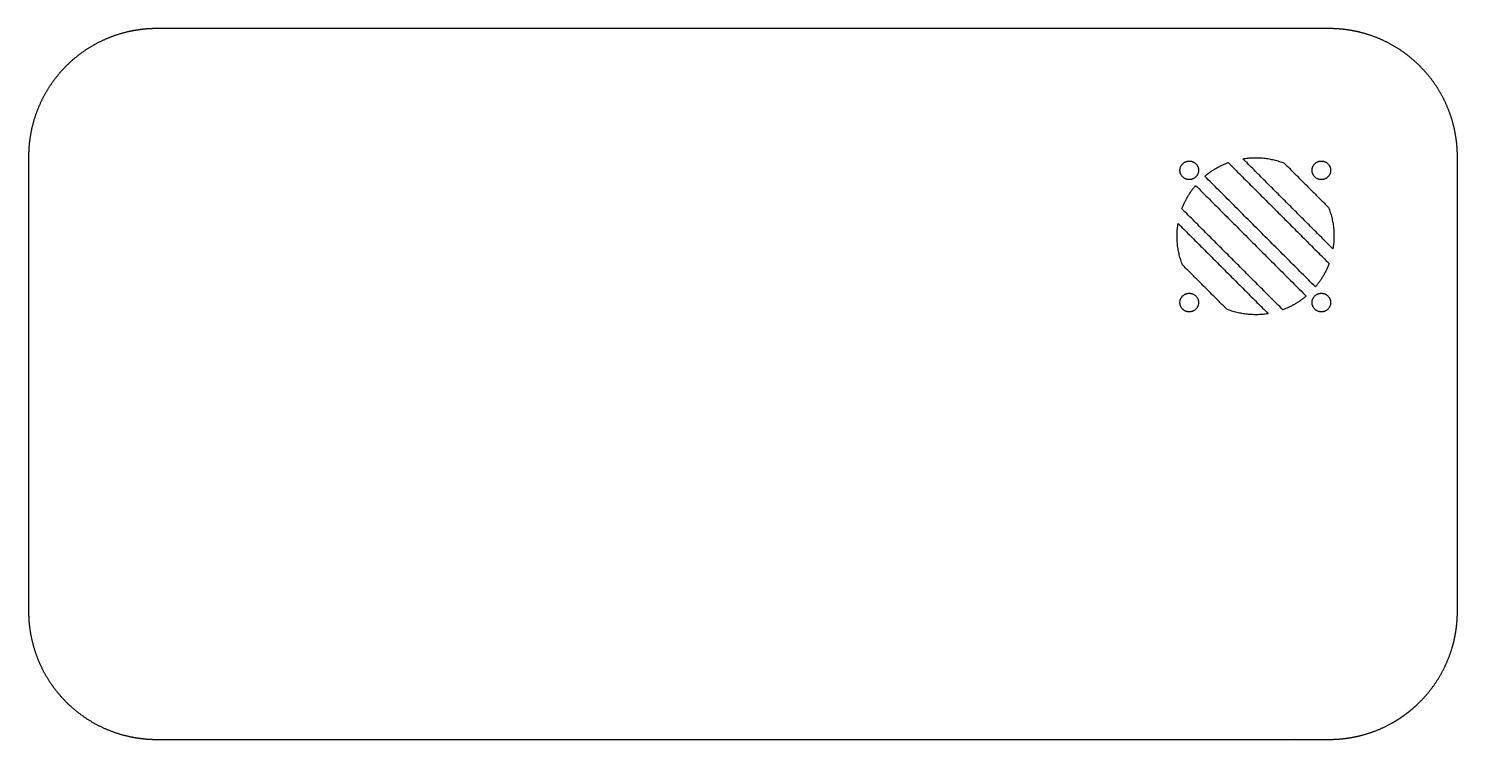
# Model space of a CAD drawing. Header units: millimetres. Extents: x -410 to 346, y 212 to 415.
# Drawn here: x 0 to 346, y 212 to 384 of the extents above; entities that cross this region are included whole.
import ezdxf

# ---------------------------------------------------------------- set-up
doc = ezdxf.new("R2010")
doc.units = ezdxf.units.MM
doc.header["$MEASUREMENT"] = 0
doc.layers.add('Predefinito', color=18, linetype='Continuous', true_color=0x000000)

msp = doc.modelspace()

# ---------------------------------------------------------------- linework, layer by layer
at = {"layer": 'Predefinito'}
for points, weights, degree, knots in [([(346, 281.192), (346, 270.772), (346, 260.346), (346, 249.926), (346, 248.624), (346, 247.32), (346, 246.019), (346, 245.368), (346, 244.715), (346, 244.063), (346, 243.738), (346, 243.415), (346, 243.085), (346.001, 242.75), (345.996, 242.414), (345.985, 242.078), (345.943, 240.732), (345.813, 239.391), (345.597, 238.062), (345.38, 236.733), (345.077, 235.42), (344.69, 234.13), (343.913, 231.544), (342.807, 229.081), (341.39, 226.782), (339.973, 224.484), (338.27, 222.389), (336.31, 220.533), (335.331, 219.607), (334.295, 218.747), (333.205, 217.956), (332.114, 217.165), (330.974, 216.446), (329.79, 215.803), (327.417, 214.515), (324.897, 213.546), (322.272, 212.913), (320.963, 212.597), (319.636, 212.367), (318.297, 212.224), (317.627, 212.152), (316.955, 212.102), (316.282, 212.074), (315.946, 212.06), (315.609, 212.052), (315.273, 212.049), (314.945, 212.048), (314.617, 212.047), (314.29, 212.048), (312.985, 212.048), (311.682, 212.048), (310.38, 212.048), (309.078, 212.048), (307.774, 212.048), (306.471, 212.048), (296.05, 212.048), (285.628, 212.048), (275.206, 212.048), (233.518, 212.048), (191.833, 212.048), (150.145, 212.048), (129.301, 212.048), (108.457, 212.048), (87.614, 212.048), (77.192, 212.048), (66.77, 212.048), (56.348, 212.048), (51.137, 212.048), (45.927, 212.048), (40.715, 212.048), (38.108, 212.048), (35.505, 212.048), (32.898, 212.048), (32.244, 212.048), (31.591, 212.048), (30.938, 212.048), (30.266, 212.049), (29.595, 212.072), (28.924, 212.117), (27.581, 212.208), (26.246, 212.385), (24.925, 212.649), (22.277, 213.178), (19.721, 214.047), (17.298, 215.24), (14.877, 216.434), (12.63, 217.932), (10.597, 219.708), (8.565, 221.485), (6.78, 223.511), (5.274, 225.751), (3.768, 227.992), (2.565, 230.409), (1.686, 232.962), (0.808, 235.515), (0.269, 238.161), (0.078, 240.854), (0.03, 241.526), (0.005, 242.199), (0.001, 242.873), (0, 243.2), (0, 243.527), (0, 243.854), (0, 244.181), (0, 244.506), (0, 244.832), (0, 246.135), (0, 247.436), (0, 248.74), (0, 253.952), (0, 259.161), (0, 264.372), (0, 285.217), (0, 306.06), (0, 326.904), (0, 331.863), (0, 336.827), (0, 341.787), (0, 344.267), (0, 346.747), (0, 349.228), (0, 349.849), (0, 350.468), (0, 351.088), (0, 351.398), (0, 351.709), (0, 352.018), (0, 352.328), (0, 352.637), (0, 352.95), (-0.001, 353.269), (0.003, 353.588), (0.012, 353.906), (0.021, 354.227), (0.035, 354.547), (0.054, 354.866), (0.091, 355.506), (0.149, 356.144), (0.226, 356.781), (0.535, 359.332), (1.158, 361.825), (2.084, 364.222), (3.011, 366.619), (4.226, 368.883), (5.712, 370.979), (7.199, 373.075), (8.933, 374.971), (10.888, 376.639), (12.844, 378.306), (14.991, 379.718), (17.296, 380.854), (19.601, 381.99), (22.029, 382.832), (24.542, 383.368), (25.796, 383.635), (27.065, 383.824), (28.342, 383.934), (28.981, 383.989), (29.621, 384.024), (30.261, 384.039), (30.58, 384.046), (30.898, 384.049), (31.216, 384.048), (31.525, 384.048), (31.836, 384.048), (32.146, 384.048), (34.627, 384.048), (37.107, 384.048), (39.587, 384.048), (42.068, 384.048), (44.548, 384.048), (47.029, 384.048), (56.95, 384.048), (66.873, 384.048), (76.794, 384.048), (116.481, 384.048), (156.169, 384.048), (195.856, 384.048), (215.699, 384.048), (235.544, 384.048), (255.387, 384.048), (265.309, 384.048), (275.231, 384.048), (285.153, 384.048), (290.113, 384.048), (295.075, 384.048), (300.036, 384.048), (302.517, 384.048), (304.996, 384.048), (307.476, 384.048), (308.716, 384.048), (309.959, 384.048), (311.198, 384.048), (311.817, 384.048), (312.437, 384.048), (313.058, 384.048), (313.678, 384.048), (314.295, 384.048), (314.921, 384.048), (315.239, 384.049), (315.558, 384.044), (315.876, 384.036), (316.197, 384.026), (316.517, 384.012), (316.836, 383.993), (317.476, 383.955), (318.115, 383.898), (318.751, 383.82), (320.024, 383.665), (321.285, 383.431), (322.529, 383.12), (325.022, 382.496), (327.418, 381.568), (329.682, 380.351), (331.944, 379.134), (334.04, 377.647), (335.935, 375.912), (337.83, 374.176), (339.496, 372.22), (340.908, 370.072), (342.319, 367.924), (343.453, 365.618), (344.295, 363.19), (345.135, 360.762), (345.669, 358.248), (345.888, 355.688), (345.942, 355.049), (345.977, 354.41), (345.992, 353.769), (345.999, 353.451), (346.002, 353.133), (346, 352.814), (346, 352.506), (346, 352.195), (346, 351.885), (346, 350.645), (346, 349.404), (346, 348.164), (346, 345.684), (346, 343.203), (346, 340.723), (346, 320.88), (346, 301.034), (346, 281.192)], [1, 1, 1, 1, 1, 1, 1, 1, 1, 1, 1, 1, 1, 0.999916526147, 0.999916526147, 1, 0.998588875324, 0.998588875324, 1, 0.998590729037, 0.998590729037, 1, 0.994360670807, 0.994360670807, 1, 0.994362127396, 0.994362127396, 1, 0.998589965444, 0.998589965444, 1, 0.998589980805, 0.998589980805, 1, 0.994358403166, 0.994358403166, 1, 0.998588383578, 0.998588383578, 1, 0.999644807513, 0.999644807513, 1, 0.999904155439, 0.999904155439, 1, 0.999995278837, 0.999995278837, 1, 1, 1, 1, 1, 1, 1, 1, 1, 1, 1, 1, 1, 1, 1, 1, 1, 1, 1, 1, 1, 1, 1, 1, 1, 0.999999921841, 0.999999921841, 1, 0.999640967092, 0.999640967092, 1, 0.998590526679, 0.998590526679, 1, 0.99436195144, 0.99436195144, 1, 0.994367063863, 0.994367063863, 1, 0.994367426071, 0.994367426071, 1, 0.994368014553, 0.994368014553, 1, 0.994361762427, 0.994361762427, 1, 0.999638207186, 0.999638207186, 1, 0.99999847721, 0.99999847721, 1, 1, 1, 1, 1, 1, 1, 1, 1, 1, 1, 1, 1, 1, 1, 1, 1, 1, 1, 1, 1, 1, 1, 1, 1, 1, 1, 1, 0.999930367963, 0.999930367963, 1, 0.999921276178, 0.999921276178, 1, 0.999680884707, 0.999680884707, 1, 0.994886838953, 0.994886838953, 1, 0.994891287981, 0.994891287981, 1, 0.994893128213, 0.994893128213, 1, 0.994893259408, 0.994893259408, 1, 0.994890810401, 0.994890810401, 1, 0.998723960366, 0.998723960366, 1, 0.999685156623, 0.999685156623, 1, 0.99994665629, 0.99994665629, 1, 1, 1, 1, 1, 1, 1, 1, 1, 1, 1, 1, 1, 1, 1, 1, 1, 1, 1, 1, 1, 1, 1, 1, 1, 1, 1, 1, 1, 1, 1, 1, 1, 1, 1, 1, 1, 0.999929921245, 0.999929921245, 1, 0.999921121726, 0.999921121726, 1, 0.999680103739, 0.999680103739, 1, 0.998720751184, 0.998720751184, 1, 0.994885738441, 0.994885738441, 1, 0.99489037325, 0.99489037325, 1, 0.994891894626, 0.994891894626, 1, 0.994893668599, 0.994893668599, 1, 0.99489070876, 0.99489070876, 1, 0.999685877525, 0.999685877525, 1, 0.999948970885, 0.999948970885, 1, 1, 1, 1, 1, 1, 1, 1, 1, 1, 1, 1, 1], 3, [476.2476297, 476.2476297, 476.2476297, 476.2476297, 507.5131076, 507.5131076, 507.5131076, 511.4212923, 511.4212923, 511.4212923, 513.3753847, 513.3753847, 513.3753847, 514.3524308, 514.3524308, 514.3524308, 515.3594931, 515.3594931, 515.3594931, 519.3974497, 519.3974497, 519.3974497, 523.4353197, 523.4353197, 523.4353197, 531.5134188, 531.5134188, 531.5134188, 539.58943, 539.58943, 539.58943, 543.6273902, 543.6273902, 543.6273902, 547.6671017, 547.6671017, 547.6671017, 555.7438975, 555.7438975, 555.7438975, 559.7819366, 559.7819366, 559.7819366, 561.8020573, 561.8020573, 561.8020573, 562.812259, 562.812259, 562.812259, 563.7950761, 563.7950761, 563.7950761, 567.7032608, 567.7032608, 567.7032608, 571.6114455, 571.6114455, 571.6114455, 602.8769234, 602.8769234, 602.8769234, 727.9388348, 727.9388348, 727.9388348, 790.4697905, 790.4697905, 790.4697905, 821.7352684, 821.7352684, 821.7352684, 837.3680073, 837.3680073, 837.3680073, 845.1843768, 845.1843768, 845.1843768, 847.1438951, 847.1438951, 847.1438951, 849.1594845, 849.1594845, 849.1594845, 853.1963581, 853.1963581, 853.1963581, 861.2740867, 861.2740867, 861.2740867, 869.3510446, 869.3510446, 869.3510446, 877.4274218, 877.4274218, 877.4274218, 885.5040415, 885.5040415, 885.5040415, 893.5810529, 893.5810529, 893.5810529, 895.601411, 895.601411, 895.601411, 896.5825591, 896.5825591, 896.5825591, 897.5596053, 897.5596053, 897.5596053, 901.4677901, 901.4677901, 901.4677901, 917.100529, 917.100529, 917.100529, 979.6314698, 979.6314698, 979.6314698, 994.5142048, 994.5142048, 994.5142048, 1001.955574, 1001.955574, 1001.955574, 1003.8159164, 1003.8159164, 1003.8159164, 1004.7460875, 1004.7460875, 1004.7460875, 1005.6762587, 1005.6762587, 1005.6762587, 1006.63305, 1006.63305, 1006.63305, 1007.5939851, 1007.5939851, 1007.5939851, 1009.5162631, 1009.5162631, 1009.5162631, 1017.2055249, 1017.2055249, 1017.2055249, 1024.8952948, 1024.8952948, 1024.8952948, 1032.5844198, 1032.5844198, 1032.5844198, 1040.2738021, 1040.2738021, 1040.2738021, 1047.9632133, 1047.9632133, 1047.9632133, 1051.8079524, 1051.8079524, 1051.8079524, 1053.7300907, 1053.7300907, 1053.7300907, 1054.6852104, 1054.6852104, 1054.6852104, 1055.6153815, 1055.6153815, 1055.6153815, 1063.0567508, 1063.0567508, 1063.0567508, 1070.4981201, 1070.4981201, 1070.4981201, 1100.2635971, 1100.2635971, 1100.2635971, 1219.3255055, 1219.3255055, 1219.3255055, 1278.8564596, 1278.8564596, 1278.8564596, 1308.6219367, 1308.6219367, 1308.6219367, 1323.5046752, 1323.5046752, 1323.5046752, 1330.9460445, 1330.9460445, 1330.9460445, 1334.6667291, 1334.6667291, 1334.6667291, 1336.5270714, 1336.5270714, 1336.5270714, 1338.3874138, 1338.3874138, 1338.3874138, 1339.3433931, 1339.3433931, 1339.3433931, 1340.3043294, 1340.3043294, 1340.3043294, 1342.2269504, 1342.2269504, 1342.2269504, 1346.0716664, 1346.0716664, 1346.0716664, 1353.7613155, 1353.7613155, 1353.7613155, 1361.449769, 1361.449769, 1361.449769, 1369.1395097, 1369.1395097, 1369.1395097, 1376.8296298, 1376.8296298, 1376.8296298, 1384.5186443, 1384.5186443, 1384.5186443, 1386.4403288, 1386.4403288, 1386.4403288, 1387.3954516, 1387.3954516, 1387.3954516, 1388.3256228, 1388.3256228, 1388.3256228, 1392.0463074, 1392.0463074, 1392.0463074, 1399.4876767, 1399.4876767, 1399.4876767, 1459.0186308, 1459.0186308, 1459.0186308, 1459.0186308]), ([(278.806, 349.756), (278.806, 347.506), (281.056, 347.506), (283.306, 347.506), (283.306, 349.756), (283.306, 352.006), (281.056, 352.006), (278.806, 352.006), (278.806, 349.756)], [1, 0.707106781187, 1, 0.707106781187, 1, 0.707106781187, 1, 0.707106781187, 1], 2, [0, 0, 0, 3.5342917, 3.5342917, 7.0685835, 7.0685835, 10.6028752, 10.6028752, 14.1371669, 14.1371669, 14.1371669]), ([(310.806, 349.756), (310.806, 347.506), (313.056, 347.506), (315.306, 347.506), (315.306, 349.756), (315.306, 352.006), (313.056, 352.006), (310.806, 352.006), (310.806, 349.756)], [1, 0.707106781187, 1, 0.707106781187, 1, 0.707106781187, 1, 0.707106781187, 1], 2, [0, 0, 0, 3.5342917, 3.5342917, 7.0685835, 7.0685835, 10.6028752, 10.6028752, 14.1371669, 14.1371669, 14.1371669]), ([(278.806, 317.756), (278.806, 315.506), (281.056, 315.506), (283.306, 315.506), (283.306, 317.756), (283.306, 320.006), (281.056, 320.006), (278.806, 320.006), (278.806, 317.756)], [1, 0.707106781187, 1, 0.707106781187, 1, 0.707106781187, 1, 0.707106781187, 1], 2, [0, 0, 0, 3.5342917, 3.5342917, 7.0685835, 7.0685835, 10.6028752, 10.6028752, 14.1371669, 14.1371669, 14.1371669]), ([(310.806, 317.756), (310.806, 315.506), (313.056, 315.506), (315.306, 315.506), (315.306, 317.756), (315.306, 320.006), (313.056, 320.006), (310.806, 320.006), (310.806, 317.756)], [1, 0.707106781187, 1, 0.707106781187, 1, 0.707106781187, 1, 0.707106781187, 1], 2, [0, 0, 0, 3.5342917, 3.5342917, 7.0685835, 7.0685835, 10.6028752, 10.6028752, 14.1371669, 14.1371669, 14.1371669])]:
    msp.add_rational_spline(points, weights, degree=degree, knots=knots, dxfattribs=at)
for points, weights in [([(284.842, 348.321), (287.379, 350.468), (290.495, 351.625)], [1, 0.985043022052, 1]), ([(294.035, 352.563), (299.192, 353.409), (304.056, 351.498)], [1, 0.964192163246, 1]), ([(279.299, 340.429), (280.456, 343.544), (282.602, 346.082)], [1, 0.985043004541, 1]), ([(314.795, 340.76), (316.706, 335.895), (315.86, 330.738)], [1, 0.964192163246, 1]), ([(279.426, 326.867), (277.515, 331.732), (278.361, 336.889)], [1, 0.964191808426, 1]), ([(314.921, 327.198), (313.764, 324.083), (311.618, 321.545)], [1, 0.985043022052, 1]), ([(309.379, 319.306), (306.841, 317.16), (303.726, 316.002)], [1, 0.985043004541, 1]), ([(300.186, 315.064), (295.028, 314.218), (290.164, 316.129)], [1, 0.964191808426, 1])]:
    msp.add_rational_spline(points, weights, degree=2, dxfattribs=at)
for points in [[(290.495, 351.625), (302.708, 339.411), (314.921, 327.198)], [(315.86, 330.738), (304.947, 341.651), (294.035, 352.563)], [(304.056, 351.498), (309.426, 346.129), (314.795, 340.76)], [(282.602, 346.082), (295.991, 332.694), (309.379, 319.306)], [(311.618, 321.545), (298.23, 334.933), (284.842, 348.321)], [(303.726, 316.002), (291.512, 328.216), (279.299, 340.429)], [(278.361, 336.889), (289.273, 325.976), (300.186, 315.064)], [(290.164, 316.129), (284.795, 321.498), (279.426, 326.867)]]:
    msp.add_open_spline(points, degree=2, dxfattribs=at)

doc.saveas('drawing.dxf')
